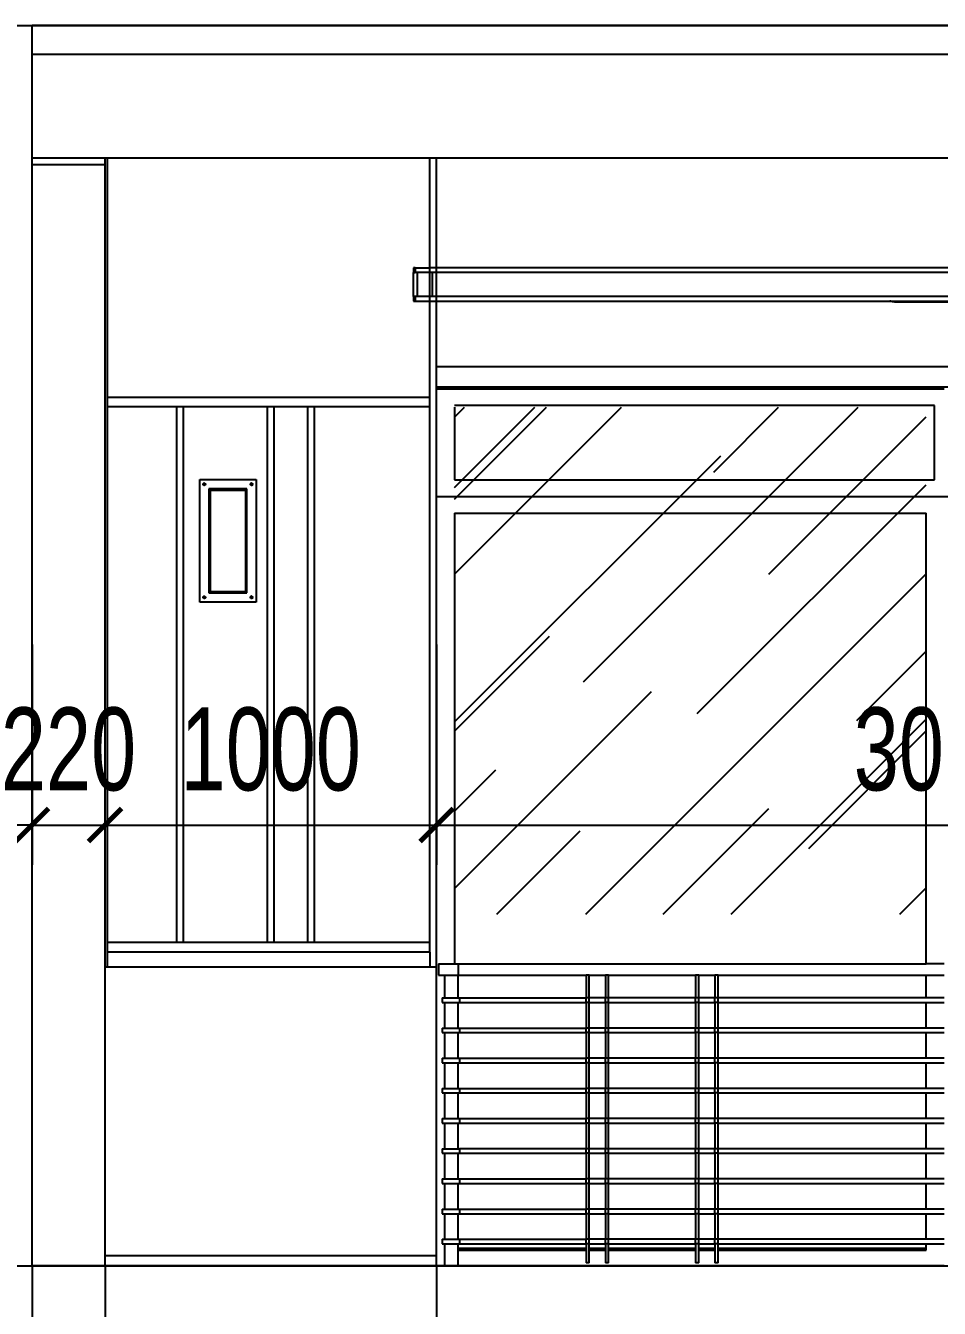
# Model space of a CAD drawing. Header units: inches. Extents: x 442278 to 842836, y -356313 to 59457.
# Drawn here: x 478994 to 481750, y 7218 to 11086 of the extents above; entities that cross this region are included whole.
import ezdxf

# ---------------------------------------------------------------- set-up
doc = ezdxf.new("R2010")
doc.units = ezdxf.units.IN
doc.header["$LTSCALE"] = 250
doc.header["$MEASUREMENT"] = 0
doc.layers.add('HACTH250', color=250, linetype='Continuous')
doc.layers.add('LA.DIM', color=251, linetype='Continuous')
doc.styles.add('AVANTH', font='')
doc.styles.add('S.STEXT', font='arial.ttf', dxfattribs={"width": 0.7})
doc.styles.get('AVANTH').set_extended_font_data('.VnAvantH')
doc.linetypes.add('TX', pattern='A,676.874288,-193.500228,["tx",AVANTH,S=240.510514,R=359.931402,X=0,Y=-131.162874],-560.72896,746.79278', length=2177.896256)
doc.dimstyles.new('S.DIM100', dxfattribs={"dimtxt": 250, "dimasz": 100, "dimexe": 120, "dimexo": 0, "dimgap": 100, "dimtad": 1, "dimdec": 0, "dimzin": 13, "dimdsep": 46, "dimtxsty": 'S.STEXT', "dimblk": 'ARCHTICK', "dimblk1": 'ARCHTICK', "dimcen": 0, "dimdle": 100, "dimclrd": 251, "dimclre": 251, "dimclrt": 60, "dimadec": 0, "dimazin": 0, "dimtfac": 1, "dimtdec": 0, "dimtix": 1, "dimtmove": 2, "dimatfit": 3, "dimfxl": 1, "dimtolj": 1, "dimtzin": 13, "dimarcsym": 0})

# ---------------------------------------------------------------- blocks, each defined once
blk = doc.blocks.new('_ArchTick')
at = {"color": 0, "linetype": 'ByBlock', "const_width": 0.15}
blk.add_lwpolyline([(-0.5, -0.5), (0.5, 0.5)], dxfattribs=at)
blk = doc.blocks.new('*D449')
at = {"layer": 'DEFPOINTS', "color": 0, "transparency": 16777216}
for p in [(479013.5, 9220.3), (479233.5, 9220.3), (479233.5, 8675.5)]:
    blk.add_point(p, dxfattribs=at)
at = {"layer": 'LA.DIM', "color": 251, "lineweight": -2, "transparency": 16777216}
for p, q in [((479013.5, 9220.3), (479013.5, 8555.5)), ((479233.5, 9220.3), (479233.5, 8555.5)), ((479013.5, 8675.5), (478913.5, 8675.5)), ((479013.5, 8675.5), (479233.5, 8675.5)), ((479233.5, 8675.5), (479333.5, 8675.5))]:
    blk.add_line(p, q, dxfattribs=at)
at = {"layer": 'LA.DIM', "color": 251, "lineweight": -2, "transparency": 16777216, "xscale": 100, "yscale": 100, "zscale": 100}
blk.add_blockref('_ArchTick', (479013.5, 8675.5), dxfattribs=at)
at = {"layer": 'LA.DIM', "color": 251, "lineweight": -2, "transparency": 16777216, "xscale": 100, "yscale": 100, "zscale": 100, "rotation": 180}
blk.add_blockref('_ArchTick', (479233.5, 8675.5), dxfattribs=at)
at = {"layer": 'LA.DIM', "color": 60, "transparency": 16777216, "insert": (479123.5, 8903.2), "char_height": 250, "attachment_point": 5, "style": 'S.STEXT'}
blk.add_mtext('\\A1;220', dxfattribs=at)
blk = doc.blocks.new('*D450')
at = {"layer": 'DEFPOINTS', "color": 0, "transparency": 16777216}
for p in [(479233.5, 9220.3), (480233.5, 9220.3), (480233.5, 8675.5)]:
    blk.add_point(p, dxfattribs=at)
at = {"layer": 'LA.DIM', "color": 251, "lineweight": -2, "transparency": 16777216}
for p, q in [((479233.5, 9220.3), (479233.5, 8555.5)), ((480233.5, 9220.3), (480233.5, 8555.5)), ((479133.5, 8675.5), (480333.5, 8675.5))]:
    blk.add_line(p, q, dxfattribs=at)
at = {"layer": 'LA.DIM', "color": 251, "lineweight": -2, "transparency": 16777216, "xscale": 100, "yscale": 100, "zscale": 100, "rotation": 180}
blk.add_blockref('_ArchTick', (479233.5, 8675.5), dxfattribs=at)
at = {"layer": 'LA.DIM', "color": 251, "lineweight": -2, "transparency": 16777216, "xscale": 100, "yscale": 100, "zscale": 100}
blk.add_blockref('_ArchTick', (480233.5, 8675.5), dxfattribs=at)
at = {"layer": 'LA.DIM', "color": 60, "transparency": 16777216, "insert": (479733.5, 8903.2), "char_height": 250, "attachment_point": 5, "style": 'S.STEXT'}
blk.add_mtext('\\A1;1000', dxfattribs=at)
blk = doc.blocks.new('*D451')
at = {"layer": 'DEFPOINTS', "color": 0, "transparency": 16777216}
for p in [(480233.5, 9220.3), (483293.5, 9220.3), (483293.5, 8675.5)]:
    blk.add_point(p, dxfattribs=at)
at = {"layer": 'LA.DIM', "color": 251, "lineweight": -2, "transparency": 16777216}
for p, q in [((480233.5, 9220.3), (480233.5, 8555.5)), ((483293.5, 9220.3), (483293.5, 8555.5)), ((480133.5, 8675.5), (483393.5, 8675.5))]:
    blk.add_line(p, q, dxfattribs=at)
at = {"layer": 'LA.DIM', "color": 251, "lineweight": -2, "transparency": 16777216, "xscale": 100, "yscale": 100, "zscale": 100, "rotation": 180}
blk.add_blockref('_ArchTick', (480233.5, 8675.5), dxfattribs=at)
at = {"layer": 'LA.DIM', "color": 251, "lineweight": -2, "transparency": 16777216, "xscale": 100, "yscale": 100, "zscale": 100}
blk.add_blockref('_ArchTick', (483293.5, 8675.5), dxfattribs=at)
at = {"layer": 'LA.DIM', "color": 60, "transparency": 16777216, "insert": (481763.5, 8903.3), "char_height": 250, "attachment_point": 5, "style": 'S.STEXT'}
blk.add_mtext('\\A1;3060', dxfattribs=at)

msp = doc.modelspace()

# ---------------------------------------------------------------- hatches: boundary and pattern name
at = {"layer": 'HACTH250', "linetype": 'TX'}
h = msp.add_hatch(dxfattribs=at)
h.set_pattern_fill('AR-RROOF', color=256, scale=500, angle=45, style=0)
h.set_pattern_definition([(45, (207156.4, 51224.74), (424.2641, 1131.37085), [7500, -1000, 2500, -500]), (45, (207449.85, 51871.74), (-823.7794, 116.6726), [1500, -165, 3000, -375]), (45, (207032.66, 51702.04), (1601.59686, 2075.3584), [4000, -700, 2000, -500])])
h.paths.add_polyline_path([(481710.27, 9935.42), (480287.68, 9935.42), (480287.68, 8406.39), (480298.63, 8406.39), (481710.27, 8406.39)])

# ---------------------------------------------------------------- linework, layer by layer
for p, q in [((483513.53, 11086.39), (479013.53, 11086.39)), ((479013.53, 10999.39), (479013.53, 11086.39)), ((483513.53, 10999.39), (479013.53, 10999.39)), ((479013.53, 10686.39), (479013.53, 10999.39)), ((479013.53, 10666.39), (479013.53, 10686.39)), ((479233.53, 10686.39), (479013.53, 10686.39)), ((479233.53, 10666.39), (479233.53, 10686.39)), ((479240.28, 10686.39), (479233.53, 10686.39)), ((479240.28, 10686.39), (479240.28, 9965.36)), ((480212.99, 10686.39), (479240.28, 10686.39)), ((480212.99, 10110.5), (480212.99, 10686.39)), ((480233.53, 10686.39), (480212.99, 10686.39)), ((480233.53, 10110.5), (480233.53, 10686.39)), ((483293.53, 10686.39), (480233.53, 10686.39)), ((479233.53, 10666.39), (479013.53, 10666.39)), ((479013.53, 7346.39), (479013.53, 10666.39)), ((479233.53, 8246.39), (479233.53, 10666.39)), ((480163.89, 10355.91), (480163.89, 10341.91)), ((480168.5, 10355.91), (480163.89, 10355.91)), ((480163.89, 10269.91), (480163.89, 10341.91)), ((480163.89, 10341.91), (480168.5, 10341.91)), ((480168.5, 10355.91), (480168.5, 10341.91)), ((480168.5, 10355.91), (480212.99, 10355.91)), ((480176.18, 10341.91), (480168.5, 10341.91)), ((480220.05, 10341.91), (480176.18, 10341.91)), ((480176.18, 10309.36), (480176.18, 10341.91)), ((480233.53, 10355.91), (480212.99, 10355.91)), ((480220.05, 10341.91), (480220.05, 10269.91)), ((482178.27, 10341.91), (480220.05, 10341.91)), ((483293.53, 10355.91), (480233.53, 10355.91)), ((480176.18, 10309.36), (480174.98, 10309.36)), ((480174.98, 10309.36), (480174.98, 10295.36)), ((480174.98, 10295.36), (480176.18, 10295.36)), ((480176.18, 10295.36), (480176.18, 10309.36)), ((480176.18, 10269.91), (480176.18, 10295.36)), ((480163.89, 10269.91), (480163.89, 10255.91)), ((480168.5, 10269.91), (480163.89, 10269.91)), ((480163.89, 10255.91), (480168.5, 10255.91)), ((480168.5, 10269.91), (480168.5, 10255.91)), ((480176.18, 10269.91), (480168.5, 10269.91)), ((480168.5, 10255.91), (480212.99, 10255.91)), ((480220.05, 10269.91), (480176.18, 10269.91)), ((480212.99, 10255.91), (480233.53, 10255.91)), ((482178.27, 10269.91), (480220.05, 10269.91)), ((480233.53, 10255.91), (481600.15, 10255.91)), ((481602.36, 10255.12), (481600.15, 10255.91)), ((481600.15, 10255.91), (481884.32, 10255.91)), ((481608.22, 10253.4), (481602.36, 10255.12)), ((481614.17, 10252.04), (481608.22, 10253.4)), ((481870.29, 10252.04), (481614.17, 10252.04)), ((480212.99, 9965.36), (480212.99, 10160.5)), ((480233.53, 10058.34), (480233.53, 10160.5)), ((480233.53, 9971.34), (480233.53, 10058.34)), ((480233.53, 10058.34), (483293.53, 10058.34)), ((483293.53, 9996.39), (480233.53, 9996.39)), ((480233.53, 9991.21), (480233.53, 9996.39)), ((480233.53, 9991.21), (481764.41, 9991.21)), ((479240.28, 9965.36), (479240.28, 9936.81)), ((480212.99, 9965.36), (479240.28, 9965.36)), ((480212.99, 9936.81), (480212.99, 9965.36)), ((480233.53, 8246.39), (480233.53, 9971.34)), ((479240.28, 9936.81), (479240.28, 8320.94)), ((479448.92, 9936.81), (479240.28, 9936.81)), ((479448.92, 9936.81), (479448.92, 8320.94)), ((479469.47, 9936.81), (479448.92, 9936.81)), ((479722.32, 9936.81), (479469.47, 9936.81)), ((479469.47, 9936.81), (479469.47, 8320.94)), ((479722.32, 9936.81), (479722.32, 8320.94)), ((479742.87, 9936.81), (479722.32, 9936.81)), ((479843.8, 9936.81), (479742.87, 9936.81)), ((479742.87, 9936.81), (479742.87, 8320.94)), ((479843.8, 9936.81), (479843.8, 8320.94)), ((479864.35, 9936.81), (479843.8, 9936.81)), ((480212.99, 9936.81), (479864.35, 9936.81)), ((479864.35, 9936.81), (479864.35, 8320.94)), ((480212.99, 8320.94), (480212.99, 9936.81)), ((481710.27, 9941.21), (480287.68, 9941.21)), ((480287.68, 9941.21), (480287.68, 9941.1)), ((481735.27, 9941.1), (480287.68, 9941.1)), ((480287.68, 9935.42), (480287.68, 9716.39)), ((481710.27, 9941.1), (481710.27, 9941.21)), ((481735.27, 9716.39), (481735.27, 9941.1)), ((479519.09, 9347.98), (479519.09, 9717.34)), ((479519.09, 9717.34), (479689.32, 9717.34)), ((479689.32, 9717.34), (479689.32, 9347.98)), ((479529.51, 9703.27), (479529.63, 9704.18)), ((479529.63, 9702.36), (479529.51, 9703.27)), ((479529.63, 9704.18), (479529.97, 9705.02)), ((479529.97, 9701.51), (479529.63, 9702.36)), ((479529.97, 9705.02), (479530.53, 9705.75)), ((479530.53, 9700.78), (479529.97, 9701.51)), ((479531.48, 9705.9), (479530.34, 9704.7)), ((479530.34, 9704.7), (479534.4, 9700.59)), ((479531.25, 9706.31), (479530.53, 9705.75)), ((479530.94, 9705.33), (479530.53, 9705.75)), ((479531.25, 9700.22), (479530.53, 9700.78)), ((479531.49, 9705.35), (479530.88, 9704.7)), ((479530.88, 9704.7), (479534.4, 9701.14)), ((479532.08, 9706.66), (479531.25, 9706.31)), ((479532.08, 9699.87), (479531.25, 9700.22)), ((479535.63, 9701.83), (479531.48, 9705.9)), ((479535.07, 9701.83), (479531.49, 9705.35)), ((479532.98, 9706.78), (479532.08, 9706.66)), ((479532.98, 9699.75), (479532.08, 9699.87)), ((479532.98, 9706.78), (479533.88, 9706.66)), ((479533.88, 9699.87), (479532.98, 9699.75)), ((479533.88, 9706.66), (479534.72, 9706.31)), ((479534.72, 9700.22), (479533.88, 9699.87)), ((479534.4, 9701.14), (479535.07, 9701.83)), ((479534.4, 9700.59), (479535.63, 9701.83)), ((479534.72, 9706.31), (479535.44, 9705.75)), ((479535.44, 9700.78), (479534.72, 9700.22)), ((479535.44, 9700.78), (479535.01, 9701.21)), ((479535.44, 9705.75), (479535.99, 9705.02)), ((479535.99, 9701.51), (479535.44, 9700.78)), ((479535.99, 9705.02), (479536.34, 9704.18)), ((479536.34, 9702.36), (479535.99, 9701.51)), ((479536.34, 9704.18), (479536.46, 9703.27)), ((479536.46, 9703.27), (479536.34, 9702.36)), ((479546.88, 9689.2), (479546.88, 9376.12)), ((479661.53, 9689.2), (479546.88, 9689.2)), ((479550.35, 9685.68), (479550.35, 9379.64)), ((479550.35, 9685.68), (479658.06, 9685.68)), ((479658.06, 9379.64), (479658.06, 9685.68)), ((479661.53, 9376.12), (479661.53, 9689.2)), ((479671.95, 9703.27), (479672.07, 9704.18)), ((479672.07, 9702.36), (479671.95, 9703.27)), ((479672.07, 9704.18), (479672.42, 9705.02)), ((479672.42, 9701.51), (479672.07, 9702.36)), ((479672.42, 9705.02), (479672.97, 9705.75)), ((479672.97, 9700.78), (479672.42, 9701.51)), ((479673.92, 9705.9), (479672.78, 9704.7)), ((479672.78, 9704.7), (479676.84, 9700.59)), ((479673.69, 9706.31), (479672.97, 9705.75)), ((479673.38, 9705.33), (479672.97, 9705.75)), ((479673.69, 9700.22), (479672.97, 9700.78)), ((479673.93, 9705.35), (479673.33, 9704.7)), ((479673.33, 9704.7), (479676.84, 9701.14)), ((479674.53, 9706.66), (479673.69, 9706.31)), ((479674.53, 9699.87), (479673.69, 9700.22)), ((479678.07, 9701.83), (479673.92, 9705.9)), ((479677.52, 9701.83), (479673.93, 9705.35)), ((479675.43, 9706.78), (479674.53, 9706.66)), ((479675.43, 9699.75), (479674.53, 9699.87)), ((479675.43, 9706.78), (479676.33, 9706.66)), ((479676.33, 9699.87), (479675.43, 9699.75)), ((479676.33, 9706.66), (479677.16, 9706.31)), ((479677.16, 9700.22), (479676.33, 9699.87)), ((479676.84, 9701.14), (479677.52, 9701.83)), ((479676.84, 9700.59), (479678.07, 9701.83)), ((479677.16, 9706.31), (479677.88, 9705.75)), ((479677.88, 9700.78), (479677.16, 9700.22)), ((479677.88, 9700.78), (479677.46, 9701.21)), ((479677.88, 9705.75), (479678.44, 9705.02)), ((479678.44, 9701.51), (479677.88, 9700.78)), ((479678.44, 9705.02), (479678.78, 9704.18)), ((479678.78, 9702.36), (479678.44, 9701.51)), ((479678.78, 9704.18), (479678.9, 9703.27)), ((479678.9, 9703.27), (479678.78, 9702.36)), ((480287.68, 9616.39), (480287.68, 8256.39)), ((481710.27, 8256.39), (481710.27, 9616.39)), ((479529.51, 9362.05), (479529.63, 9362.96)), ((479529.63, 9361.14), (479529.51, 9362.05)), ((479529.63, 9362.96), (479529.97, 9363.81)), ((479529.97, 9363.81), (479530.53, 9364.54)), ((479531.48, 9364.69), (479530.34, 9363.49)), ((479530.34, 9363.49), (479534.4, 9359.38)), ((479531.25, 9365.1), (479530.53, 9364.54)), ((479530.94, 9364.12), (479530.53, 9364.54)), ((479531.49, 9364.14), (479530.88, 9363.49)), ((479530.88, 9363.49), (479534.4, 9359.93)), ((479532.08, 9365.45), (479531.25, 9365.1)), ((479535.63, 9360.62), (479531.48, 9364.69)), ((479535.07, 9360.62), (479531.49, 9364.14)), ((479532.98, 9365.57), (479532.08, 9365.45)), ((479532.98, 9365.57), (479533.88, 9365.45)), ((479533.88, 9365.45), (479534.72, 9365.1)), ((479534.72, 9365.1), (479535.44, 9364.54)), ((479535.44, 9364.54), (479535.99, 9363.81)), ((479535.99, 9363.81), (479536.34, 9362.96)), ((479536.34, 9362.96), (479536.46, 9362.05)), ((479536.46, 9362.05), (479536.34, 9361.14)), ((479546.88, 9376.12), (479661.53, 9376.12)), ((479550.35, 9379.64), (479658.06, 9379.64)), ((479671.95, 9362.05), (479672.07, 9362.96)), ((479672.07, 9361.14), (479671.95, 9362.05)), ((479672.07, 9362.96), (479672.42, 9363.81)), ((479672.42, 9363.81), (479672.97, 9364.54)), ((479673.92, 9364.69), (479672.78, 9363.49)), ((479672.78, 9363.49), (479676.84, 9359.38)), ((479673.69, 9365.1), (479672.97, 9364.54)), ((479673.38, 9364.12), (479672.97, 9364.54)), ((479673.93, 9364.14), (479673.33, 9363.49)), ((479673.33, 9363.49), (479676.84, 9359.93)), ((479674.53, 9365.45), (479673.69, 9365.1)), ((479678.07, 9360.62), (479673.92, 9364.69)), ((479677.52, 9360.62), (479673.93, 9364.14)), ((479675.43, 9365.57), (479674.53, 9365.45)), ((479675.43, 9365.57), (479676.33, 9365.45)), ((479676.33, 9365.45), (479677.16, 9365.1)), ((479677.16, 9365.1), (479677.88, 9364.54)), ((479677.88, 9364.54), (479678.44, 9363.81)), ((479678.44, 9363.81), (479678.78, 9362.96)), ((479678.78, 9362.96), (479678.9, 9362.05)), ((479678.9, 9362.05), (479678.78, 9361.14)), ((479689.32, 9347.98), (479519.09, 9347.98)), ((479529.97, 9360.29), (479529.63, 9361.14)), ((479530.53, 9359.57), (479529.97, 9360.29)), ((479531.25, 9359.01), (479530.53, 9359.57)), ((479532.08, 9358.66), (479531.25, 9359.01)), ((479532.98, 9358.54), (479532.08, 9358.66)), ((479533.88, 9358.66), (479532.98, 9358.54)), ((479534.72, 9359.01), (479533.88, 9358.66)), ((479534.4, 9359.93), (479535.07, 9360.62)), ((479534.4, 9359.38), (479535.63, 9360.62)), ((479535.44, 9359.57), (479534.72, 9359.01)), ((479535.44, 9359.57), (479535.01, 9360)), ((479535.99, 9360.29), (479535.44, 9359.57)), ((479536.34, 9361.14), (479535.99, 9360.29)), ((479672.42, 9360.29), (479672.07, 9361.14)), ((479672.97, 9359.57), (479672.42, 9360.29)), ((479673.69, 9359.01), (479672.97, 9359.57)), ((479674.53, 9358.66), (479673.69, 9359.01)), ((479675.43, 9358.54), (479674.53, 9358.66)), ((479676.33, 9358.66), (479675.43, 9358.54)), ((479677.16, 9359.01), (479676.33, 9358.66)), ((479676.84, 9359.93), (479677.52, 9360.62)), ((479676.84, 9359.38), (479678.07, 9360.62)), ((479677.88, 9359.57), (479677.16, 9359.01)), ((479677.88, 9359.57), (479677.46, 9360)), ((479678.44, 9360.29), (479677.88, 9359.57)), ((479678.78, 9361.14), (479678.44, 9360.29)), ((479448.92, 8320.94), (479240.28, 8320.94)), ((479240.28, 8320.94), (479240.28, 8292.39)), ((479469.47, 8320.94), (479448.92, 8320.94)), ((479722.32, 8320.94), (479469.47, 8320.94)), ((479742.87, 8320.94), (479722.32, 8320.94)), ((479843.8, 8320.94), (479742.87, 8320.94)), ((479864.35, 8320.94), (479843.8, 8320.94)), ((480212.99, 8320.94), (479864.35, 8320.94)), ((480212.99, 8292.39), (480212.99, 8320.94)), ((480212.99, 8292.39), (479240.28, 8292.39)), ((479240.28, 8292.39), (479240.28, 8246.39)), ((480212.99, 8292.39), (480212.99, 8246.39)), ((479233.53, 7376.39), (479233.53, 8246.39)), ((479240.28, 8246.39), (479233.53, 8246.39)), ((480212.99, 8246.39), (479240.28, 8246.39)), ((480233.53, 8246.39), (480212.99, 8246.39)), ((480233.53, 7376.39), (480233.53, 8246.39)), ((480238.96, 8256.39), (480238.96, 8222.26)), ((480238.96, 8256.39), (480287.68, 8256.39)), ((480287.68, 8256.39), (480298.63, 8256.39)), ((480298.63, 8256.39), (480298.63, 8222.26)), ((480298.63, 8256.39), (481710.27, 8256.39)), ((481764.41, 8256.39), (481710.27, 8256.39)), ((480238.96, 8222.26), (480258.39, 8222.26)), ((480258.39, 8222.26), (480297.27, 8222.26)), ((480258.39, 8154.01), (480258.39, 8222.26)), ((480297.27, 8222.26), (480297.27, 8154.01)), ((480297.27, 8222.26), (480298.63, 8222.26)), ((480298.63, 8222.26), (480684.25, 8222.26)), ((480684.25, 8222.26), (480684.25, 8154.01)), ((480693.97, 8222.26), (480684.25, 8222.26)), ((480693.97, 8222.26), (480742.57, 8222.26)), ((480693.97, 8154.01), (480693.97, 8222.26)), ((480742.57, 8222.26), (480742.57, 8154.01)), ((480752.29, 8222.26), (480742.57, 8222.26)), ((480752.29, 8222.26), (481014.87, 8222.26)), ((480752.29, 8154.01), (480752.29, 8222.26)), ((481014.87, 8222.26), (481014.87, 8154.01)), ((481024.59, 8222.26), (481014.87, 8222.26)), ((481024.59, 8222.26), (481073.19, 8222.26)), ((481024.59, 8154.01), (481024.59, 8222.26)), ((481073.19, 8222.26), (481073.19, 8154.01)), ((481082.91, 8222.26), (481073.19, 8222.26)), ((481082.91, 8222.26), (481710.27, 8222.26)), ((481082.91, 8154.01), (481082.91, 8222.26)), ((481710.27, 8154.01), (481710.27, 8222.26)), ((481710.27, 8222.26), (481764.41, 8222.26)), ((480250.62, 8154.01), (480250.62, 8140.36)), ((480250.62, 8154.01), (480258.39, 8154.01)), ((480250.62, 8140.36), (480258.39, 8140.36)), ((480258.39, 8154.01), (480297.27, 8154.01)), ((480258.39, 8063.01), (480258.39, 8140.36)), ((480258.39, 8140.36), (480297.27, 8140.36)), ((480297.27, 8154.01), (480302.85, 8154.01)), ((480297.27, 8140.36), (480297.27, 8063.01)), ((480297.27, 8140.36), (480302.85, 8140.36)), ((480302.85, 8154.01), (480302.85, 8140.36)), ((480302.85, 8154.01), (480684.25, 8154.01)), ((480302.85, 8140.36), (480684.25, 8140.36)), ((480693.97, 8154.01), (480684.25, 8154.01)), ((480684.25, 8140.36), (480684.25, 8154.01)), ((480684.25, 8140.36), (480684.25, 8063.01)), ((480693.97, 8140.36), (480684.25, 8140.36)), ((480742.57, 8154.01), (480693.97, 8154.01)), ((480693.97, 8140.36), (480693.97, 8154.01)), ((480693.97, 8140.36), (480742.57, 8140.36)), ((480693.97, 8063.01), (480693.97, 8140.36)), ((480742.57, 8140.36), (480742.57, 8154.01)), ((480752.29, 8154.01), (480742.57, 8154.01)), ((480742.57, 8140.36), (480742.57, 8063.01)), ((480752.29, 8140.36), (480742.57, 8140.36)), ((481014.87, 8154.01), (480752.29, 8154.01)), ((480752.29, 8140.36), (480752.29, 8154.01)), ((480752.29, 8140.36), (481014.87, 8140.36)), ((480752.29, 8063.01), (480752.29, 8140.36)), ((481014.87, 8140.36), (481014.87, 8154.01)), ((481024.59, 8154.01), (481014.87, 8154.01)), ((481014.87, 8140.36), (481014.87, 8063.01)), ((481024.59, 8140.36), (481014.87, 8140.36)), ((481073.19, 8154.01), (481024.59, 8154.01)), ((481024.59, 8140.36), (481024.59, 8154.01)), ((481024.59, 8140.36), (481073.19, 8140.36)), ((481024.59, 8063.01), (481024.59, 8140.36)), ((481073.19, 8140.36), (481073.19, 8154.01)), ((481082.91, 8154.01), (481073.19, 8154.01)), ((481073.19, 8140.36), (481073.19, 8063.01)), ((481082.91, 8140.36), (481073.19, 8140.36)), ((481710.27, 8154.01), (481082.91, 8154.01)), ((481082.91, 8140.36), (481082.91, 8154.01)), ((481082.91, 8140.36), (481710.27, 8140.36)), ((481082.91, 8063.01), (481082.91, 8140.36)), ((481764.41, 8154.01), (481710.27, 8154.01)), ((481710.27, 8063.01), (481710.27, 8140.36)), ((481710.27, 8140.36), (481764.41, 8140.36)), ((480250.62, 8063.01), (480250.62, 8049.36)), ((480250.62, 8063.01), (480258.39, 8063.01)), ((480250.62, 8049.36), (480258.39, 8049.36)), ((480258.39, 8063.01), (480297.27, 8063.01)), ((480258.39, 7972.01), (480258.39, 8049.36)), ((480258.39, 8049.36), (480297.27, 8049.36)), ((480297.27, 8063.01), (480302.85, 8063.01)), ((480297.27, 8049.36), (480297.27, 7972.01)), ((480297.27, 8049.36), (480302.85, 8049.36)), ((480302.85, 8063.01), (480302.85, 8049.36)), ((480302.85, 8063.01), (480684.25, 8063.01)), ((480302.85, 8049.36), (480684.25, 8049.36)), ((480693.97, 8063.01), (480684.25, 8063.01)), ((480684.25, 8049.36), (480684.25, 8063.01)), ((480684.25, 8049.36), (480684.25, 7972.01)), ((480693.97, 8049.36), (480684.25, 8049.36)), ((480742.57, 8063.01), (480693.97, 8063.01)), ((480693.97, 8049.36), (480693.97, 8063.01)), ((480693.97, 8049.36), (480742.57, 8049.36)), ((480693.97, 7972.01), (480693.97, 8049.36)), ((480742.57, 8049.36), (480742.57, 8063.01)), ((480752.29, 8063.01), (480742.57, 8063.01)), ((480742.57, 8049.36), (480742.57, 7972.01)), ((480752.29, 8049.36), (480742.57, 8049.36)), ((481014.87, 8063.01), (480752.29, 8063.01)), ((480752.29, 8049.36), (480752.29, 8063.01)), ((480752.29, 8049.36), (481014.87, 8049.36)), ((480752.29, 7972.01), (480752.29, 8049.36)), ((481014.87, 8049.36), (481014.87, 8063.01)), ((481024.59, 8063.01), (481014.87, 8063.01)), ((481014.87, 8049.36), (481014.87, 7972.01)), ((481024.59, 8049.36), (481014.87, 8049.36)), ((481073.19, 8063.01), (481024.59, 8063.01)), ((481024.59, 8049.36), (481024.59, 8063.01)), ((481024.59, 8049.36), (481073.19, 8049.36)), ((481024.59, 7972.01), (481024.59, 8049.36)), ((481073.19, 8049.36), (481073.19, 8063.01)), ((481082.91, 8063.01), (481073.19, 8063.01)), ((481073.19, 8049.36), (481073.19, 7972.01)), ((481082.91, 8049.36), (481073.19, 8049.36)), ((481710.27, 8063.01), (481082.91, 8063.01)), ((481082.91, 8049.36), (481082.91, 8063.01)), ((481082.91, 8049.36), (481710.27, 8049.36)), ((481082.91, 7972.01), (481082.91, 8049.36)), ((481764.41, 8063.01), (481710.27, 8063.01)), ((481710.27, 7972.01), (481710.27, 8049.36)), ((481710.27, 8049.36), (481764.41, 8049.36)), ((480250.62, 7972.01), (480250.62, 7958.36)), ((480250.62, 7972.01), (480258.39, 7972.01)), ((480258.39, 7972.01), (480297.27, 7972.01)), ((480297.27, 7972.01), (480302.85, 7972.01)), ((480302.85, 7972.01), (480302.85, 7958.36)), ((480302.85, 7972.01), (480684.25, 7972.01)), ((480693.97, 7972.01), (480684.25, 7972.01)), ((480684.25, 7958.36), (480684.25, 7972.01)), ((480742.57, 7972.01), (480693.97, 7972.01)), ((480693.97, 7958.36), (480693.97, 7972.01)), ((480752.29, 7972.01), (480742.57, 7972.01)), ((480742.57, 7958.36), (480742.57, 7972.01)), ((481014.87, 7972.01), (480752.29, 7972.01)), ((480752.29, 7958.36), (480752.29, 7972.01)), ((481014.87, 7958.36), (481014.87, 7972.01)), ((481024.59, 7972.01), (481014.87, 7972.01)), ((481073.19, 7972.01), (481024.59, 7972.01)), ((481024.59, 7958.36), (481024.59, 7972.01)), ((481073.19, 7958.36), (481073.19, 7972.01)), ((481082.91, 7972.01), (481073.19, 7972.01)), ((481710.27, 7972.01), (481082.91, 7972.01)), ((481082.91, 7958.36), (481082.91, 7972.01)), ((481764.41, 7972.01), (481710.27, 7972.01)), ((480250.62, 7958.36), (480258.39, 7958.36)), ((480258.39, 7881.01), (480258.39, 7958.36)), ((480258.39, 7958.36), (480297.27, 7958.36)), ((480297.27, 7958.36), (480297.27, 7881.01)), ((480297.27, 7958.36), (480302.85, 7958.36)), ((480302.85, 7958.36), (480684.25, 7958.36)), ((480684.25, 7958.36), (480684.25, 7881.01)), ((480693.97, 7958.36), (480684.25, 7958.36)), ((480693.97, 7958.36), (480742.57, 7958.36)), ((480693.97, 7881.01), (480693.97, 7958.36)), ((480742.57, 7958.36), (480742.57, 7881.01)), ((480752.29, 7958.36), (480742.57, 7958.36)), ((480752.29, 7958.36), (481014.87, 7958.36)), ((480752.29, 7881.01), (480752.29, 7958.36)), ((481014.87, 7958.36), (481014.87, 7881.01)), ((481024.59, 7958.36), (481014.87, 7958.36)), ((481024.59, 7958.36), (481073.19, 7958.36)), ((481024.59, 7881.01), (481024.59, 7958.36)), ((481073.19, 7958.36), (481073.19, 7881.01)), ((481082.91, 7958.36), (481073.19, 7958.36)), ((481082.91, 7958.36), (481710.27, 7958.36)), ((481082.91, 7881.01), (481082.91, 7958.36)), ((481710.27, 7881.01), (481710.27, 7958.36)), ((481710.27, 7958.36), (481764.41, 7958.36)), ((480250.62, 7881.01), (480250.62, 7867.36)), ((480250.62, 7881.01), (480258.39, 7881.01)), ((480250.62, 7867.36), (480258.39, 7867.36)), ((480258.39, 7881.01), (480297.27, 7881.01)), ((480258.39, 7790.01), (480258.39, 7867.36)), ((480258.39, 7867.36), (480297.27, 7867.36)), ((480297.27, 7881.01), (480302.85, 7881.01)), ((480297.27, 7867.36), (480297.27, 7790.01)), ((480297.27, 7867.36), (480302.85, 7867.36)), ((480302.85, 7881.01), (480302.85, 7867.36)), ((480302.85, 7881.01), (480684.25, 7881.01)), ((480302.85, 7867.36), (480684.25, 7867.36)), ((480693.97, 7881.01), (480684.25, 7881.01)), ((480684.25, 7867.36), (480684.25, 7881.01)), ((480684.25, 7867.36), (480684.25, 7790.01)), ((480693.97, 7867.36), (480684.25, 7867.36)), ((480742.57, 7881.01), (480693.97, 7881.01)), ((480693.97, 7867.36), (480693.97, 7881.01)), ((480693.97, 7867.36), (480742.57, 7867.36)), ((480693.97, 7790.01), (480693.97, 7867.36)), ((480752.29, 7881.01), (480742.57, 7881.01)), ((480742.57, 7867.36), (480742.57, 7881.01)), ((480742.57, 7867.36), (480742.57, 7790.01)), ((480752.29, 7867.36), (480742.57, 7867.36)), ((481014.87, 7881.01), (480752.29, 7881.01)), ((480752.29, 7867.36), (480752.29, 7881.01)), ((480752.29, 7867.36), (481014.87, 7867.36)), ((480752.29, 7790.01), (480752.29, 7867.36)), ((481014.87, 7867.36), (481014.87, 7881.01)), ((481024.59, 7881.01), (481014.87, 7881.01)), ((481014.87, 7867.36), (481014.87, 7790.01)), ((481024.59, 7867.36), (481014.87, 7867.36)), ((481073.19, 7881.01), (481024.59, 7881.01)), ((481024.59, 7867.36), (481024.59, 7881.01)), ((481024.59, 7867.36), (481073.19, 7867.36)), ((481024.59, 7790.01), (481024.59, 7867.36)), ((481073.19, 7867.36), (481073.19, 7881.01)), ((481082.91, 7881.01), (481073.19, 7881.01)), ((481073.19, 7867.36), (481073.19, 7790.01)), ((481082.91, 7867.36), (481073.19, 7867.36)), ((481710.27, 7881.01), (481082.91, 7881.01)), ((481082.91, 7867.36), (481082.91, 7881.01)), ((481082.91, 7867.36), (481710.27, 7867.36)), ((481082.91, 7790.01), (481082.91, 7867.36)), ((481764.41, 7881.01), (481710.27, 7881.01)), ((481710.27, 7790.01), (481710.27, 7867.36)), ((481710.27, 7867.36), (481764.41, 7867.36)), ((480250.62, 7790.01), (480250.62, 7776.36)), ((480250.62, 7790.01), (480258.39, 7790.01)), ((480250.62, 7776.36), (480258.39, 7776.36)), ((480258.39, 7790.01), (480297.27, 7790.01)), ((480258.39, 7699.01), (480258.39, 7776.36)), ((480258.39, 7776.36), (480297.27, 7776.36)), ((480297.27, 7790.01), (480302.85, 7790.01)), ((480297.27, 7776.36), (480297.27, 7699.01)), ((480297.27, 7776.36), (480302.85, 7776.36)), ((480302.85, 7790.01), (480302.85, 7776.36)), ((480302.85, 7790.01), (480684.25, 7790.01)), ((480302.85, 7776.36), (480684.25, 7776.36)), ((480693.97, 7790.01), (480684.25, 7790.01)), ((480684.25, 7776.36), (480684.25, 7790.01)), ((480684.25, 7776.36), (480684.25, 7699.01)), ((480693.97, 7776.36), (480684.25, 7776.36)), ((480742.57, 7790.01), (480693.97, 7790.01)), ((480693.97, 7776.36), (480693.97, 7790.01)), ((480693.97, 7776.36), (480742.57, 7776.36)), ((480693.97, 7699.01), (480693.97, 7776.36)), ((480752.29, 7790.01), (480742.57, 7790.01)), ((480742.57, 7776.36), (480742.57, 7790.01)), ((480742.57, 7776.36), (480742.57, 7699.01)), ((480752.29, 7776.36), (480742.57, 7776.36)), ((481014.87, 7790.01), (480752.29, 7790.01)), ((480752.29, 7776.36), (480752.29, 7790.01)), ((480752.29, 7776.36), (481014.87, 7776.36)), ((480752.29, 7699.01), (480752.29, 7776.36)), ((481024.59, 7790.01), (481014.87, 7790.01)), ((481014.87, 7776.36), (481014.87, 7790.01)), ((481014.87, 7776.36), (481014.87, 7699.01)), ((481024.59, 7776.36), (481014.87, 7776.36)), ((481073.19, 7790.01), (481024.59, 7790.01)), ((481024.59, 7776.36), (481024.59, 7790.01)), ((481024.59, 7776.36), (481073.19, 7776.36)), ((481024.59, 7699.01), (481024.59, 7776.36)), ((481073.19, 7776.36), (481073.19, 7790.01)), ((481082.91, 7790.01), (481073.19, 7790.01)), ((481073.19, 7776.36), (481073.19, 7699.01)), ((481082.91, 7776.36), (481073.19, 7776.36)), ((481710.27, 7790.01), (481082.91, 7790.01)), ((481082.91, 7776.36), (481082.91, 7790.01)), ((481082.91, 7776.36), (481710.27, 7776.36)), ((481082.91, 7699.01), (481082.91, 7776.36)), ((481764.41, 7790.01), (481710.27, 7790.01)), ((481710.27, 7699.01), (481710.27, 7776.36)), ((481710.27, 7776.36), (481764.41, 7776.36)), ((480250.62, 7699.01), (480250.62, 7685.36)), ((480250.62, 7699.01), (480258.39, 7699.01)), ((480258.39, 7699.01), (480297.27, 7699.01)), ((480297.27, 7699.01), (480302.85, 7699.01)), ((480302.85, 7699.01), (480302.85, 7685.36)), ((480684.25, 7699.01), (480302.85, 7699.01)), ((480693.97, 7699.01), (480684.25, 7699.01)), ((480684.25, 7685.36), (480684.25, 7699.01)), ((480742.57, 7699.01), (480693.97, 7699.01)), ((480693.97, 7685.36), (480693.97, 7699.01)), ((480752.29, 7699.01), (480742.57, 7699.01)), ((480742.57, 7685.36), (480742.57, 7699.01)), ((481014.87, 7699.01), (480752.29, 7699.01)), ((480752.29, 7685.36), (480752.29, 7699.01)), ((481024.59, 7699.01), (481014.87, 7699.01)), ((481014.87, 7685.36), (481014.87, 7699.01)), ((481073.19, 7699.01), (481024.59, 7699.01)), ((481024.59, 7685.36), (481024.59, 7699.01)), ((481082.91, 7699.01), (481073.19, 7699.01)), ((481073.19, 7685.36), (481073.19, 7699.01)), ((481710.27, 7699.01), (481082.91, 7699.01)), ((481082.91, 7685.36), (481082.91, 7699.01)), ((481764.41, 7699.01), (481710.27, 7699.01)), ((480250.62, 7685.36), (480258.39, 7685.36)), ((480258.39, 7608.01), (480258.39, 7685.36)), ((480258.39, 7685.36), (480297.27, 7685.36)), ((480297.27, 7685.36), (480297.27, 7608.01)), ((480297.27, 7685.36), (480302.85, 7685.36)), ((480302.85, 7685.36), (480684.25, 7685.36)), ((480684.25, 7685.36), (480684.25, 7608.01)), ((480693.97, 7685.36), (480684.25, 7685.36)), ((480693.97, 7685.36), (480742.57, 7685.36)), ((480693.97, 7608.01), (480693.97, 7685.36)), ((480742.57, 7685.36), (480742.57, 7608.01)), ((480752.29, 7685.36), (480742.57, 7685.36)), ((480752.29, 7685.36), (481014.87, 7685.36)), ((480752.29, 7608.01), (480752.29, 7685.36)), ((481014.87, 7685.36), (481014.87, 7608.01)), ((481024.59, 7685.36), (481014.87, 7685.36)), ((481024.59, 7685.36), (481073.19, 7685.36)), ((481024.59, 7608.01), (481024.59, 7685.36)), ((481073.19, 7685.36), (481073.19, 7608.01)), ((481082.91, 7685.36), (481073.19, 7685.36)), ((481082.91, 7685.36), (481710.27, 7685.36)), ((481082.91, 7608.01), (481082.91, 7685.36)), ((481710.27, 7608.01), (481710.27, 7685.36)), ((481710.27, 7685.36), (481764.41, 7685.36)), ((480250.62, 7608.01), (480250.62, 7594.36)), ((480250.62, 7608.01), (480258.39, 7608.01)), ((480250.62, 7594.36), (480258.39, 7594.36)), ((480258.39, 7608.01), (480297.27, 7608.01)), ((480258.39, 7517.01), (480258.39, 7594.36)), ((480258.39, 7594.36), (480297.27, 7594.36)), ((480297.27, 7608.01), (480302.85, 7608.01)), ((480297.27, 7594.36), (480297.27, 7517.01)), ((480297.27, 7594.36), (480302.85, 7594.36)), ((480302.85, 7608.01), (480302.85, 7594.36)), ((480302.85, 7608.01), (480684.25, 7608.01)), ((480302.85, 7594.36), (480684.25, 7594.36)), ((480693.97, 7608.01), (480684.25, 7608.01)), ((480684.25, 7594.36), (480684.25, 7608.01)), ((480684.25, 7594.36), (480684.25, 7517.01)), ((480693.97, 7594.36), (480684.25, 7594.36)), ((480742.57, 7608.01), (480693.97, 7608.01)), ((480693.97, 7594.36), (480693.97, 7608.01)), ((480693.97, 7594.36), (480742.57, 7594.36)), ((480693.97, 7517.01), (480693.97, 7594.36)), ((480752.29, 7608.01), (480742.57, 7608.01)), ((480742.57, 7594.36), (480742.57, 7608.01)), ((480742.57, 7594.36), (480742.57, 7517.01)), ((480752.29, 7594.36), (480742.57, 7594.36)), ((481014.87, 7608.01), (480752.29, 7608.01)), ((480752.29, 7594.36), (480752.29, 7608.01)), ((480752.29, 7594.36), (481014.87, 7594.36)), ((480752.29, 7517.01), (480752.29, 7594.36)), ((481024.59, 7608.01), (481014.87, 7608.01)), ((481014.87, 7594.36), (481014.87, 7608.01)), ((481014.87, 7594.36), (481014.87, 7517.01)), ((481024.59, 7594.36), (481014.87, 7594.36)), ((481073.19, 7608.01), (481024.59, 7608.01)), ((481024.59, 7594.36), (481024.59, 7608.01)), ((481024.59, 7594.36), (481073.19, 7594.36)), ((481024.59, 7517.01), (481024.59, 7594.36)), ((481082.91, 7608.01), (481073.19, 7608.01)), ((481073.19, 7594.36), (481073.19, 7608.01)), ((481073.19, 7594.36), (481073.19, 7517.01)), ((481082.91, 7594.36), (481073.19, 7594.36)), ((481710.27, 7608.01), (481082.91, 7608.01)), ((481082.91, 7594.36), (481082.91, 7608.01)), ((481082.91, 7594.36), (481710.27, 7594.36)), ((481082.91, 7517.01), (481082.91, 7594.36)), ((481764.41, 7608.01), (481710.27, 7608.01)), ((481710.27, 7517.01), (481710.27, 7594.36)), ((481710.27, 7594.36), (481764.41, 7594.36)), ((480250.62, 7517.01), (480250.62, 7503.36)), ((480250.62, 7517.01), (480258.39, 7517.01)), ((480258.39, 7517.01), (480297.27, 7517.01)), ((480297.27, 7517.01), (480302.85, 7517.01)), ((480302.85, 7517.01), (480302.85, 7503.36)), ((480302.85, 7517.01), (480684.25, 7517.01)), ((480693.97, 7517.01), (480684.25, 7517.01)), ((480684.25, 7503.36), (480684.25, 7517.01)), ((480742.57, 7517.01), (480693.97, 7517.01)), ((480693.97, 7503.36), (480693.97, 7517.01)), ((480752.29, 7517.01), (480742.57, 7517.01)), ((480742.57, 7503.36), (480742.57, 7517.01)), ((481014.87, 7517.01), (480752.29, 7517.01)), ((480752.29, 7503.36), (480752.29, 7517.01)), ((481024.59, 7517.01), (481014.87, 7517.01)), ((481014.87, 7503.36), (481014.87, 7517.01)), ((481073.19, 7517.01), (481024.59, 7517.01)), ((481024.59, 7503.36), (481024.59, 7517.01)), ((481082.91, 7517.01), (481073.19, 7517.01)), ((481073.19, 7503.36), (481073.19, 7517.01)), ((481710.27, 7517.01), (481082.91, 7517.01)), ((481082.91, 7503.36), (481082.91, 7517.01)), ((481764.41, 7517.01), (481710.27, 7517.01)), ((480250.62, 7503.36), (480258.39, 7503.36)), ((480258.39, 7426.01), (480258.39, 7503.36)), ((480258.39, 7503.36), (480297.27, 7503.36)), ((480297.27, 7503.36), (480297.27, 7426.01)), ((480297.27, 7503.36), (480302.85, 7503.36)), ((480302.85, 7503.36), (480684.25, 7503.36)), ((480684.25, 7503.36), (480684.25, 7426.01)), ((480693.97, 7503.36), (480684.25, 7503.36)), ((480693.97, 7503.36), (480742.57, 7503.36)), ((480693.97, 7426.01), (480693.97, 7503.36)), ((480742.57, 7503.36), (480742.57, 7426.01)), ((480752.29, 7503.36), (480742.57, 7503.36)), ((480752.29, 7503.36), (481014.87, 7503.36)), ((480752.29, 7426.01), (480752.29, 7503.36)), ((481014.87, 7503.36), (481014.87, 7426.01)), ((481024.59, 7503.36), (481014.87, 7503.36)), ((481024.59, 7503.36), (481073.19, 7503.36)), ((481024.59, 7426.01), (481024.59, 7503.36)), ((481073.19, 7503.36), (481073.19, 7426.01)), ((481082.91, 7503.36), (481073.19, 7503.36)), ((481082.91, 7503.36), (481710.27, 7503.36)), ((481082.91, 7426.01), (481082.91, 7503.36)), ((481710.27, 7426.01), (481710.27, 7503.36)), ((481710.27, 7503.36), (481764.41, 7503.36)), ((480250.62, 7426.01), (480250.62, 7412.36)), ((480250.62, 7426.01), (480258.39, 7426.01)), ((480250.62, 7412.36), (480258.39, 7412.36)), ((480258.39, 7426.01), (480297.27, 7426.01)), ((480258.39, 7346.39), (480258.39, 7412.36)), ((480258.39, 7412.36), (480297.27, 7412.36)), ((480297.27, 7426.01), (480302.85, 7426.01)), ((480297.27, 7412.36), (480302.85, 7412.36)), ((480297.27, 7412.36), (480297.27, 7398.35)), ((480684.25, 7398.35), (480297.27, 7398.35)), ((480297.27, 7398.35), (480297.27, 7393.39)), ((480297.27, 7393.39), (480684.25, 7393.39)), ((480297.27, 7393.39), (480297.27, 7346.39)), ((480302.85, 7426.01), (480302.85, 7412.36)), ((480302.85, 7426.01), (480684.25, 7426.01)), ((480302.85, 7412.36), (480684.25, 7412.36)), ((480693.97, 7426.01), (480684.25, 7426.01)), ((480684.25, 7412.36), (480684.25, 7426.01)), ((480684.25, 7412.36), (480684.25, 7398.35)), ((480693.97, 7412.36), (480684.25, 7412.36)), ((480684.25, 7398.35), (480684.25, 7393.39)), ((480684.25, 7393.39), (480684.25, 7355.49)), ((480742.57, 7426.01), (480693.97, 7426.01)), ((480693.97, 7412.36), (480693.97, 7426.01)), ((480693.97, 7412.36), (480742.57, 7412.36)), ((480693.97, 7398.35), (480693.97, 7412.36)), ((480742.57, 7398.35), (480693.97, 7398.35)), ((480693.97, 7393.39), (480693.97, 7398.35)), ((480693.97, 7393.39), (480742.57, 7393.39)), ((480693.97, 7355.49), (480693.97, 7393.39)), ((480752.29, 7426.01), (480742.57, 7426.01)), ((480742.57, 7412.36), (480742.57, 7426.01)), ((480742.57, 7412.36), (480742.57, 7398.35)), ((480752.29, 7412.36), (480742.57, 7412.36)), ((480742.57, 7398.35), (480742.57, 7393.39)), ((480742.57, 7393.39), (480742.57, 7355.49)), ((481014.87, 7426.01), (480752.29, 7426.01)), ((480752.29, 7412.36), (480752.29, 7426.01)), ((480752.29, 7412.36), (481014.87, 7412.36)), ((480752.29, 7398.35), (480752.29, 7412.36)), ((481014.87, 7398.35), (480752.29, 7398.35)), ((480752.29, 7393.39), (480752.29, 7398.35)), ((480752.29, 7393.39), (481014.87, 7393.39)), ((480752.29, 7355.49), (480752.29, 7393.39)), ((481024.59, 7426.01), (481014.87, 7426.01)), ((481014.87, 7412.36), (481014.87, 7426.01)), ((481014.87, 7412.36), (481014.87, 7398.35)), ((481024.59, 7412.36), (481014.87, 7412.36)), ((481014.87, 7398.35), (481014.87, 7393.39)), ((481014.87, 7393.39), (481014.87, 7355.49)), ((481073.19, 7426.01), (481024.59, 7426.01)), ((481024.59, 7412.36), (481024.59, 7426.01)), ((481024.59, 7412.36), (481073.19, 7412.36)), ((481024.59, 7398.35), (481024.59, 7412.36)), ((481073.19, 7398.35), (481024.59, 7398.35)), ((481024.59, 7393.39), (481024.59, 7398.35)), ((481024.59, 7393.39), (481073.19, 7393.39)), ((481024.59, 7355.49), (481024.59, 7393.39)), ((481082.91, 7426.01), (481073.19, 7426.01)), ((481073.19, 7412.36), (481073.19, 7426.01)), ((481073.19, 7412.36), (481073.19, 7398.35)), ((481082.91, 7412.36), (481073.19, 7412.36)), ((481073.19, 7398.35), (481073.19, 7393.39)), ((481073.19, 7393.39), (481073.19, 7355.49)), ((481710.27, 7426.01), (481082.91, 7426.01)), ((481082.91, 7412.36), (481082.91, 7426.01)), ((481082.91, 7412.36), (481710.27, 7412.36)), ((481082.91, 7398.35), (481082.91, 7412.36)), ((481710.27, 7398.35), (481082.91, 7398.35)), ((481082.91, 7393.39), (481082.91, 7398.35)), ((481082.91, 7393.39), (481710.27, 7393.39)), ((481082.91, 7355.49), (481082.91, 7393.39)), ((481764.41, 7426.01), (481710.27, 7426.01)), ((481710.27, 7398.35), (481710.27, 7412.36)), ((481710.27, 7412.36), (481764.41, 7412.36)), ((481710.27, 7393.39), (481710.27, 7398.35)), ((480233.53, 7376.39), (479233.53, 7376.39)), ((479233.53, 7346.39), (479233.53, 7376.39)), ((480233.53, 7346.39), (480233.53, 7376.39)), ((480693.97, 7355.49), (480684.25, 7355.49)), ((480752.29, 7355.49), (480742.57, 7355.49)), ((481024.59, 7355.49), (481014.87, 7355.49)), ((481082.91, 7355.49), (481073.19, 7355.49)), ((479013.53, 7346.39), (479013.53, 6946.39)), ((479233.53, 7346.39), (479013.53, 7346.39)), ((479233.53, 7346.39), (479233.53, 6946.39)), ((480233.53, 7346.39), (479233.53, 7346.39)), ((480258.39, 7346.39), (480233.53, 7346.39)), ((480233.53, 7346.39), (480233.53, 7189.27)), ((480297.27, 7346.39), (480258.39, 7346.39)), ((481764.41, 7346.39), (480297.27, 7346.39))]:
    msp.add_line(p, q)
at = {"linetype": 'TX'}
for p, q in [((480287.68, 9716.39), (481735.27, 9716.39)), ((480233.53, 9666.39), (483240.84, 9666.39)), ((480287.68, 9616.39), (481710.27, 9616.39))]:
    msp.add_line(p, q, dxfattribs=at)
at = {"layer": 'LA.DIM'}
for p, q in [((469233.07, 11086.39), (493071.84, 11086.39)), ((469233.07, 7346.39), (493071.84, 7346.39))]:
    msp.add_line(p, q, dxfattribs=at)

# ---------------------------------------------------------------- dimensions: what is measured, and where the dimension line sits
for base, p1, p2, picture, middle in [((479233.53, 8675.55), (479013.53, 9220.27), (479233.53, 9220.27), '*D449', (479123.53, 8903.19)), ((480233.53, 8675.55), (479233.53, 9220.27), (480233.53, 9220.27), '*D450', (479733.53, 8903.19)), ((483293.53, 8675.55), (480233.53, 9220.27), (483293.53, 9220.27), '*D451', (481763.53, 8903.28))]:
    dim = msp.add_linear_dim(base=base, p1=p1, p2=p2, dimstyle='S.DIM100', dxfattribs=at)
    dim.commit()
    dim.dimension.update_dxf_attribs({"geometry": picture, "text_midpoint": middle})

doc.saveas('drawing.dxf')
